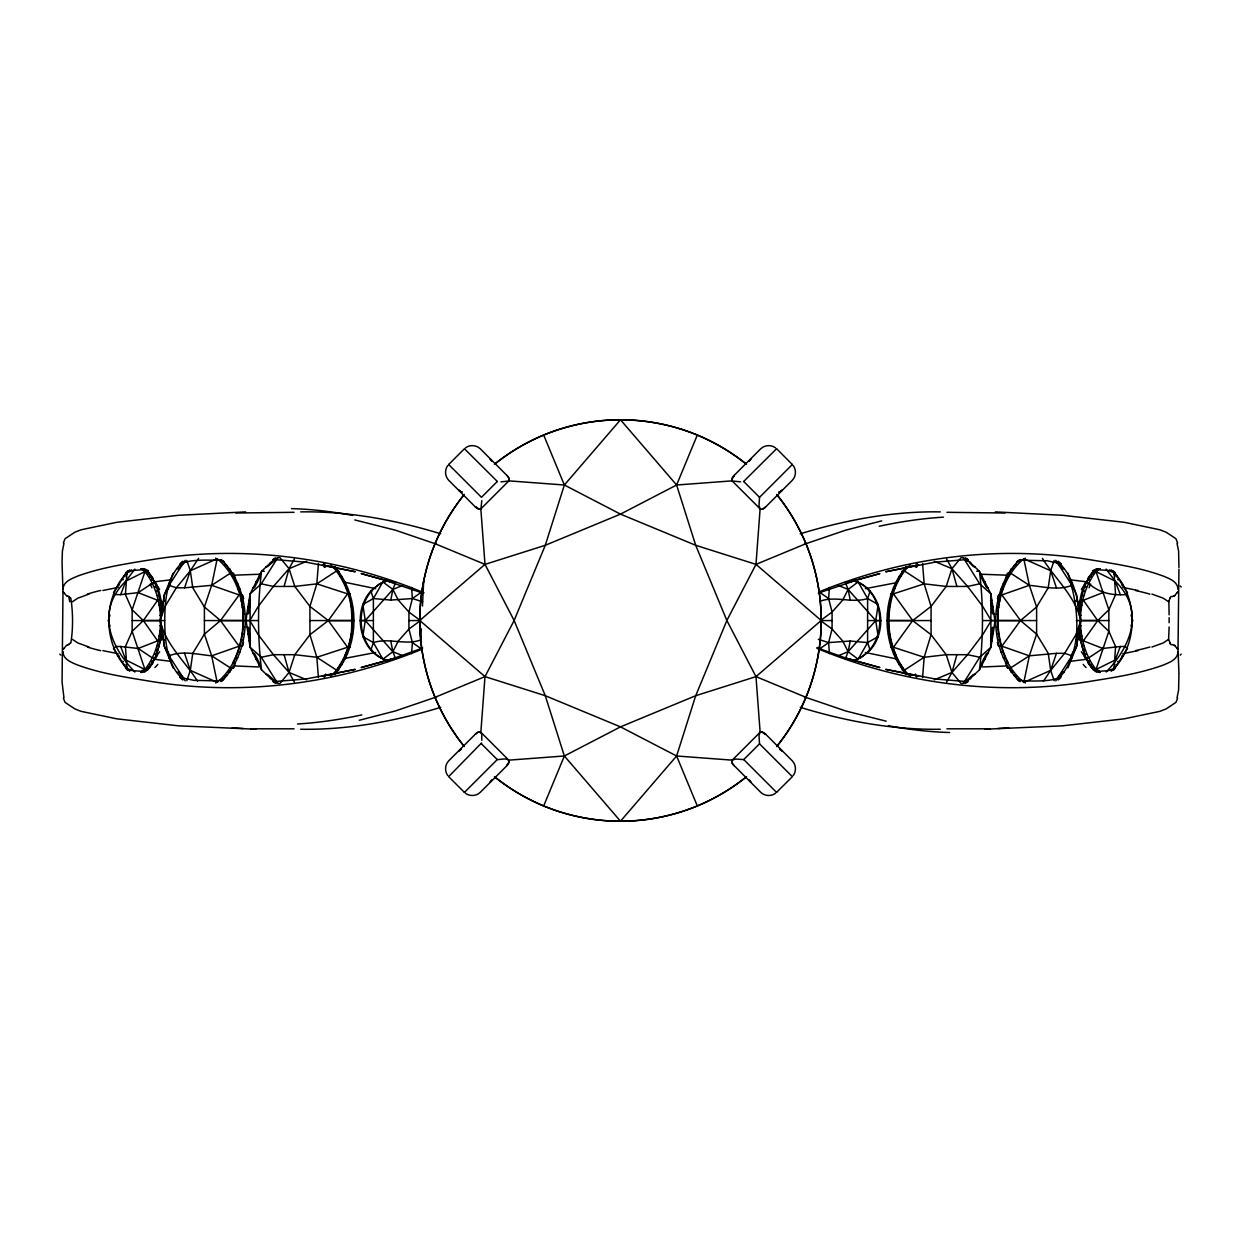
<?xml version="1.0" encoding="UTF-8"?>
<svg xmlns="http://www.w3.org/2000/svg" width="1241" height="1241" viewBox="0 0 1241 1241"><rect width="100%" height="100%" fill="white"/><g stroke="black" fill="none" stroke-linecap="round" stroke-linejoin="round"><path stroke-width="1.5" d="M129.778 671.257C101.871 645.646 101.871 595.478 129.778 569.883M155.234 582.789L147.788 571.62L141.319 568.611L144.949 571.62L132.151 609.812L132.151 631.328L144.949 669.504L141.319 672.513L147.896 669.473L152.984 663.097M183.296 679.572C166.759 665.207 164.867 641.132 164.727 620.562C164.867 600.008 166.759 575.933 183.296 561.553M217.191 558.745L211.653 585.318L204.393 606.973L204.393 634.151L211.653 655.822L217.191 682.379C252.063 653.309 252.063 587.815 217.191 558.745L190.323 570.751L176.362 587.8L164.727 606.973L160.167 620.531L164.308 646.204L173.088 667.891M278.775 683.496L274.556 682.038L261.556 669.861C257.539 637.005 257.539 604.134 261.556 571.263L274.556 559.086L278.775 557.628M318.425 563.554L316.827 583.844L309.924 606.415L309.924 634.709L316.827 657.28L318.425 677.57M372.005 650.144L370.842 650.144L373.386 642.59L373.386 598.534L370.842 590.98L379.808 583.689L387.192 580.555C352.506 592.236 352.506 648.903 387.192 660.584C359.006 651.99 351.917 611.953 370.842 590.98L372.005 590.98M411.578 587.458L412.384 598.534L408.925 612.077L408.925 629.063L412.384 642.59L411.578 653.666M829.422 653.666L828.616 642.59L832.075 629.063L832.075 612.077L828.616 598.534L829.422 587.458M868.995 590.98L870.158 590.98L867.614 598.534L867.614 642.59L870.158 650.144L861.192 657.451L853.808 660.584C888.494 648.903 888.494 592.236 853.808 580.555C881.994 589.134 889.083 629.171 870.158 650.144L868.995 650.144M922.575 677.57L924.173 657.28L931.076 634.709L931.076 606.415L924.173 583.844L922.575 563.554M962.225 557.628L966.444 559.086L979.444 571.263C983.461 604.134 983.461 637.005 979.444 669.861L966.444 682.038L962.225 683.496M1023.809 682.379L1029.347 655.822L1036.607 634.151L1036.607 606.973L1029.347 585.318L1023.809 558.745C988.937 587.815 988.937 653.309 1023.809 682.379L1050.677 670.373L1064.638 653.324L1076.273 634.151L1080.833 620.593C1078.15 599.76 1074.07 576.398 1057.704 561.553M1067.912 573.233C1078.693 606.492 1084.215 652.239 1057.704 679.572M1088.016 663.097L1093.212 669.597L1099.681 672.513L1096.051 669.504L1108.849 631.328L1108.849 609.812L1096.051 571.62L1099.681 568.611L1093.212 571.62L1085.766 582.789M1111.222 569.883C1139.129 595.478 1139.129 645.646 1111.222 671.257M1169.131 622.734L1169.131 617.677M1178.934 567.571L1178.609 551.128L1177.042 543.387M1178.934 569.278L1178.019 649.477L1178.934 672.715M1169.115 626.984L1168.603 639.363L1170.201 643.086M261.556 669.861L250.108 647.259L250.108 593.865L261.556 571.263L264.302 571.263M976.698 571.263L979.444 571.263L990.892 593.865L990.892 647.259L979.444 669.861M129.871 669.504L127.016 669.504L113.489 648.469L115.925 646.499L120.672 646.499L125.822 659.995L144.949 669.504C165.736 643.102 165.736 598.022 144.949 571.62L125.822 581.129C95.774 610.184 109.565 645.847 134.85 672.017M1111.129 669.504L1113.984 669.504L1127.511 648.469L1125.075 646.499L1120.328 646.499L1115.178 659.995L1096.051 669.504C1075.264 643.102 1075.264 598.022 1096.051 571.62L1115.178 581.129C1145.226 610.184 1131.435 645.847 1106.15 672.017M159.903 625.79L161.547 625.79C160.989 641.38 157.56 657.28 147.695 669.721A52.96 23.486 -90 0 1 144.049 672.265M1081.097 615.35L1079.453 615.35C1080.12 599.884 1083.238 583.922 1093.212 571.62L1096.051 571.62M279.83 683.574L289.06 672.451L294.784 654.69L309.924 634.709L328.353 620.593L351.606 620.562C352.801 601.109 345.494 581.393 332.852 566.672L334.434 566.672C360.417 595.913 360.417 645.211 334.434 674.452L332.852 674.452C345.494 659.731 352.801 640.015 351.606 620.562L309.94 620.562M889.083 627.434C887.796 605.763 893.458 583.146 908.148 566.672L906.566 566.672C880.583 595.913 880.583 645.211 906.566 674.452L908.148 674.452C896.654 661.484 890.526 644.544 889.083 627.434L887.501 627.434M420.777 640.201L421.335 628.815M422.452 606.027L423.662 581.346M480.872 731.911L484.998 676.624L514.131 620.5L545.28 545.295L564.36 485.014L620.484 419.815A150.332 111.038 11.3 0 1 697.302 435.064A150.316 111.023 33.8 0 1 746.524 464.289A155.063 118.391 33.7 0 0 697.302 435.064A155.078 118.407 11.2 0 0 620.484 419.784A150.316 111.023 -11.2 0 0 543.667 435.064A150.332 111.038 -33.7 0 0 494.445 464.305A155.078 118.407 -33.8 0 1 543.682 435.064A155.063 118.391 -11.3 0 1 620.5 419.784L676.609 485.014L695.705 545.295L726.854 620.5L755.986 676.624L760.112 731.911M506.949 475.489A11.076 10.533 -45 0 1 509.275 479.305L508.794 480.95L480.825 508.919L484.998 564.376L514.131 620.5L545.28 695.705L564.36 755.986L620.484 821.185A155.063 118.391 -11.2 0 0 697.302 805.936A155.078 118.407 -33.7 0 0 746.524 776.695A150.332 111.038 -33.8 0 1 697.302 805.952A150.316 111.023 -11.3 0 1 620.484 821.232A155.078 118.407 11.3 0 1 543.682 805.936A155.063 118.391 33.8 0 1 494.461 776.695A150.316 111.023 33.7 0 0 543.682 805.952A150.332 111.038 11.2 0 0 620.5 821.216L676.609 755.986L695.705 695.705L726.854 620.5L755.986 564.376L760.112 508.857L732.206 480.95L731.725 479.305A11.076 10.533 45 0 1 734.052 475.489M250.155 601.963L248.495 613.69L246.897 613.69L246.075 620.562L250.108 647.259L261.293 657.28L277.658 683.326M481.803 740.303L481.725 733.803L479.228 731.787A10.424 3.894 -61.1 0 0 475.768 733.896M990.845 639.177L992.505 627.434L994.103 627.434L994.925 620.562L990.892 593.865L979.707 583.844L963.342 557.798M63.043 589.413C63.089 581.533 71.807 578.585 77.78 576.041C101.514 567.416 126.691 563.678 151.542 559.675C243.127 544.675 338.529 557.054 424.019 592.779M1177.957 651.711C1177.911 659.591 1169.193 662.554 1163.22 665.083C1139.486 673.723 1114.309 677.446 1089.458 681.449C997.873 696.465 902.471 684.07 816.981 648.36M481.57 742.925L448.637 776.664L464.444 792.394M792.363 464.475L759.523 497.315L759.011 505.521L760.112 508.857M221.348 681.449C253.242 650.47 253.242 590.654 221.348 559.675M1019.652 681.449C987.758 650.47 987.758 590.654 1019.652 559.675M162.478 610.727L164.308 594.935L173.088 573.233M1078.522 630.412L1076.692 646.204L1067.912 667.891M131.422 569.883L129.871 571.62L127.016 571.62L125.419 594.625L132.151 609.812L143.289 620.547L157.638 640.852L160.477 640.852L162.819 637.952M1113.984 669.504L1115.581 646.499L1108.849 631.328L1097.711 620.593L1083.362 600.272L1080.523 600.272L1078.181 603.173M70.799 598.053C73.048 612.185 73.203 628.97 70.799 643.086M246.897 613.69L250.108 593.865L261.293 583.844L277.658 557.798M963.342 683.326L979.707 657.28L990.892 647.259L994.103 627.434M384.027 659.204L382.864 659.204L373.386 642.59L362.806 636.586L365.288 620.578L362.806 604.538L373.386 598.534L382.864 581.936L384.027 581.936M856.973 659.204L858.136 659.204L867.614 642.59L878.194 636.586L875.712 620.578L878.194 604.538L867.614 598.534L858.136 581.936L856.973 581.936M197.583 681.247C184.862 661.189 165.658 644.591 160.167 620.593L164.308 594.935L169.009 585.318L185.219 560.312M1042.393 558.326C1055.207 579.066 1075.156 595.913 1080.833 620.531L1076.692 646.204L1071.991 655.822L1055.781 680.813M373.386 598.534L390.775 600.086L392.885 589.428L395.646 582.308M867.614 642.59L850.225 641.039L848.115 651.696L845.354 658.816M916.618 567.385L917.487 563.647M118.764 585.659L119.415 583.099M1121.585 658.04L1122.236 655.465M261.293 583.844L273.408 586.435L284.096 586.45L289.06 568.673L294.396 558.977M979.707 657.28L967.592 654.69L956.904 654.69L951.94 672.451L946.604 682.162M109.984 626.116L108.355 620.593L109.984 615.009M1131.016 626.116L1132.645 620.593L1131.016 615.009M242.305 646.204L243.453 642.543L242.305 646.204L239.125 646.204L211.653 655.822C197.691 654.472 182.551 650.377 169.009 655.822L164.308 646.204L162.478 630.412M998.695 594.935L997.547 598.596L998.695 594.935L1001.875 594.935L1029.347 585.318C1043.309 586.652 1058.449 590.763 1071.991 585.318L1076.692 594.935L1078.522 610.727M168.962 587.598L170.327 583.363L168.931 583.363M1072.038 653.542L1070.673 657.761L1072.069 657.761M1168.96 600.737L1170.201 598.053M1168.851 601.094L1169.115 614.838M169.009 585.318L176.362 587.8L184.568 587.815L190.323 570.751L198.607 558.326M1071.991 655.822L1064.638 653.324L1056.432 653.324L1050.677 670.373L1043.417 681.247M186.817 680.673L190.323 670.373L192.758 653.324L204.393 634.151L220.495 620.593L239.125 594.935L242.305 594.935L243.562 598.519L242.305 594.935M1054.183 560.467L1050.677 570.751L1048.242 587.8L1036.607 606.973L1020.505 620.531L1001.875 646.204L998.695 646.204L997.438 642.605L998.695 646.204M905.821 674.577A69.682 53.363 -90 0 1 903.789 672.296L902.998 669.473M63.958 543.387L62.391 551.128L62.05 562.468L62.981 591.662L62.066 682.038L63.958 697.737M1177.042 697.737L1178.609 690.012L1178.934 673.568M324.32 677.695L325.623 674.049M915.377 567.075L916.68 563.445M1168.603 601.761L1163.112 598.131L1151.927 594.082M127.016 571.62L113.489 592.655L115.925 594.625L120.672 594.641L125.822 581.129L134.85 569.107M234.906 664.292L233.525 667.891L230.345 667.891L211.653 655.822M1006.094 576.848L1007.475 573.233L1010.655 573.233L1029.347 585.318M63.4 542.906L65.059 538.734L74.739 532.28L81.006 529.814L116.794 522.29L178.626 515.279L245.625 511.897M1177.6 698.233L1175.941 702.39L1166.261 708.844L1159.994 711.326L1124.206 718.834L1062.374 725.845L985.137 729.227M543.698 805.905L564.36 755.986L620.484 726.869L695.705 695.705L755.986 676.624L821.17 620.5A150.316 111.023 78.8 0 0 805.936 543.682A150.332 111.038 56.3 0 0 776.695 494.461A155.078 118.407 56.2 0 1 805.936 543.698A155.063 118.391 78.7 0 1 821.216 620.5A150.332 111.038 -78.8 0 1 805.936 697.318A150.316 111.023 -56.3 0 1 776.695 746.539A155.063 118.391 -56.2 0 0 805.936 697.302A155.078 118.407 -78.7 0 0 821.201 620.5L755.986 564.376L695.705 545.295L620.484 514.131L564.36 485.014L509.089 480.872M731.895 760.128L676.609 755.986L620.484 726.869L545.28 695.705L484.998 676.624L419.799 620.5A155.078 118.407 -78.8 0 1 435.048 543.682A155.063 118.391 -56.3 0 1 464.289 494.461A150.316 111.038 -56.2 0 0 435.048 543.698A150.332 111.038 -78.7 0 0 419.768 620.5A155.063 118.391 78.8 0 0 435.048 697.318A155.078 118.407 56.3 0 0 464.289 746.539A150.332 111.038 56.2 0 1 435.048 697.302A150.316 111.038 78.7 0 1 419.768 620.5L484.998 564.376L545.28 545.295L620.484 514.131L676.609 485.014L697.287 435.095M258.64 576.336L260.222 576.336L254.483 587.676L252.885 587.676M982.36 664.804L980.778 664.804L986.517 653.449L988.115 653.449M156.661 656.38L155.187 659.405L172.313 661.515M345.324 657.141L344.409 658.955M895.754 583.828L896.591 582.184M903.789 672.296L903.836 672.188A12.27 5.538 34.6 0 0 907.124 673.584M903.153 571.372L903.836 568.936A69.682 53.363 -90 0 1 905.821 566.563M344.098 659.498L343.137 661.205M896.902 581.641L900.361 575.84M338.002 669.473L337.211 672.296A69.682 53.363 90 0 1 335.179 674.577M233.417 665.859L258.531 666.96M447.799 465.53C444.495 469.874 444.914 476.311 448.668 480.267L475.784 507.383M342.795 661.794L340.639 665.3M793.201 775.609C796.505 771.25 796.086 764.813 792.332 760.873L765.216 733.757M1007.614 575.219L980.266 574.195M258.268 620.562L246.075 620.562L249.782 620.562L258.268 606.415L273.408 586.435L289.06 568.673L306.682 561.32M982.732 620.562L994.925 620.562L991.233 620.593L982.732 634.709L967.592 654.69L951.94 672.451L934.318 679.804M144.949 669.504L147.788 669.504L154.877 658.319M1086.123 582.805L1093.212 571.62M340.298 665.859L339.274 667.456M900.702 575.281L901.726 573.683M147.788 669.504L155.234 658.351M159.608 651.727L155.389 658.04L152.55 658.04L138.17 648.469L120.672 646.499M1081.392 589.413L1085.611 583.099L1088.45 583.099C1098.425 592.655 1111.703 595.587 1125.075 594.625L1127.511 592.655L1113.984 571.62L1111.129 571.62L1109.578 569.883M1088.016 578.042L1093.305 571.403A52.96 23.486 -90 0 1 1096.951 568.859M231.074 669.519L229.042 672.296M1009.926 571.605L1013.23 567.246M127.016 669.504L125.419 646.499L132.151 631.328L143.289 620.593L157.638 600.272L160.477 600.272L162.819 603.173M1078.181 637.952L1080.523 640.852L1083.362 640.852L1097.711 620.593L1108.849 609.812L1115.581 594.625L1113.984 571.62M224.497 677.912L223.768 679.091A66.89 40.007 -90 0 1 220.914 681.48M350.319 647.259L347.573 647.259L328.322 620.562L347.573 593.865L350.319 593.865M890.681 647.259L893.427 647.259L912.647 620.593L931.076 606.415L946.216 586.435L951.94 568.673L961.17 557.566M72.397 601.761L77.888 598.131L89.073 594.082M1168.603 639.363L1163.112 642.993L1151.927 647.042M185.142 561.553L178.549 568.828L176.703 568.828M1057.068 678.455L1062.451 672.296L1064.297 672.296M225.366 676.81L227.212 674.577M1014.626 565.539L1013.788 566.563M1014.89 565.213L1017.232 562.049A66.89 40.007 -90 0 1 1020.086 559.644M372.641 620.562L359.983 620.562L365.288 620.547L392.885 589.428L402.86 585.333M868.359 620.562L881.017 620.562L875.712 620.578L848.115 651.696L838.14 655.791M765.573 734.114A11.076 10.533 -45 0 0 761.757 731.787L760.05 732.33L732.206 760.175L731.725 761.834A10.424 3.894 28.9 0 0 733.834 765.294L760.811 792.41C764.766 796.164 771.188 796.567 775.532 793.263M480.95 508.794L481.787 500.65M760.05 732.33L759.011 735.603L759.523 743.824L792.363 776.664L776.556 792.394M276.154 559.086L267.544 566.672L265.962 566.672M964.846 682.038L973.456 674.452L975.038 674.452M448.684 464.506L464.444 448.746L497.424 481.555M497.238 481.539L481.477 497.315L448.637 464.475M475.784 733.757L448.653 760.873C444.914 764.828 444.511 771.25 447.799 775.609M733.679 475.846L760.811 448.715C764.766 444.976 771.188 444.573 775.532 447.861M743.576 481.555L776.602 448.699L792.316 464.506M464.398 792.425L497.238 759.585C500.837 759.771 508.221 757.01 509.275 761.788A11.076 10.533 45 0 1 506.949 765.65M507.321 765.278L480.189 792.41C476.234 796.164 469.812 796.567 465.468 793.263M765.216 507.383L792.347 480.251C796.086 476.296 796.489 469.874 793.201 465.53M732.268 760.112L735.68 759.058L743.762 759.585L759.523 743.824M143.289 620.593L159.422 620.562L132.151 620.562M1097.727 620.562L1081.578 620.562L1108.849 620.562M508.732 481.012L500.93 481.88M204.393 620.562L245.408 620.562M995.592 620.562L1036.607 620.562M480.825 508.919L479.228 509.337A11.076 10.533 -45 0 1 475.427 507.026M180.519 676.997L180.007 677.338A66.89 40.007 -90 0 0 182.691 679.897M1060.45 564.159L1060.993 563.802A66.89 40.007 -90 0 0 1058.309 561.242M328.322 620.562L309.924 606.415L294.784 586.435L289.06 568.673L279.83 557.566M886.663 620.562L931.06 620.562M382.864 659.204L392.885 651.696L398.283 641.039L408.925 629.063L420.466 620.578L408.925 612.077L398.283 600.086L392.885 589.428L382.864 581.936M858.136 581.936L848.115 589.428L842.717 600.086L832.075 612.077L820.534 620.547L832.075 629.063L842.717 641.039L848.115 651.696L858.136 659.204M390.775 600.086L412.384 598.534L421.661 592.066M819.339 649.074L828.616 642.59L850.225 641.039M63.818 648.485L62.981 649.477L66.425 645.475M1177.182 592.655L1178.019 591.662L1174.575 595.649M120.672 594.641L138.17 592.655L152.55 583.099L155.389 583.099L159.608 589.413M1120.328 646.499L1102.83 648.469L1088.45 658.04L1085.611 658.04L1081.392 651.727M284.096 586.45L294.784 586.435L316.827 583.844L336.125 571.263L338.871 571.263M956.904 654.69L946.216 654.69L924.173 657.28L904.875 669.861L902.129 669.861M184.568 587.815L211.653 585.318L230.345 573.233L233.525 573.233L234.906 576.848M1056.432 653.324L1029.347 655.822L1010.655 667.891L1007.475 667.891L1006.094 664.292M856.073 659.607L854.692 660.398L849.775 659.235M465.468 447.861C469.812 444.557 476.249 444.976 480.205 448.73L507.321 475.846A10.424 3.894 28.9 0 1 509.229 479.274L509.275 479.336M69.155 644.451L67.138 645.211M1171.845 596.673L1173.862 595.928M422.7 648.019L391.52 659.157M818.3 593.105L854.971 580.679M180.55 564.159C189.966 559.102 206.394 560.234 218.447 560.218A66.89 40.007 -90 0 0 215.608 558.171M1060.481 676.997C1051.375 681.898 1034.56 680.968 1022.553 680.906A66.89 40.007 90 0 0 1025.392 682.953M422.312 649.09C336.389 684.582 240.661 696.542 148.842 681.045C124.534 677.028 99.838 673.367 76.663 664.649C70.97 662.244 63.027 659.126 63.043 651.711M818.688 592.035C904.611 556.542 1000.339 544.597 1092.158 560.079C1116.466 564.112 1141.162 567.758 1164.337 576.491C1170.03 578.895 1177.973 581.998 1177.957 589.413M435.079 697.302L484.998 676.624M755.986 564.376L805.905 543.698M138.17 648.469L157.638 640.852M1083.362 600.272L1102.83 592.655M804.37 544.241L845.617 530.186L881.715 520.879M436.63 696.884L395.383 710.953L359.285 720.261M333.813 673.754L328.989 674.871M907.187 567.37L912.011 566.253M261.293 657.28L273.408 654.69L284.096 654.69L294.784 654.69L316.827 657.28L347.573 647.259M890.681 593.865L893.427 593.865L924.173 583.844L946.216 586.435L956.904 586.45L967.592 586.435L979.707 583.844M373.386 642.59C389.069 637.502 405.823 645.677 420.947 639.86M820.053 601.264C835.177 595.447 851.931 603.622 867.614 598.534M800.243 533.801C845.586 519.948 892.729 511.09 940.29 511.897M440.757 707.323C395.414 721.192 348.271 730.034 300.71 729.243M395.383 658.009L361.131 667.565L391.225 659.235M845.617 583.13L879.869 573.575L850.349 581.734M390.651 659.39L386.029 660.445L384.927 659.607M102.879 590.499L118.205 587.412M1138.121 650.625L1122.795 653.712M375.651 652.487L344.688 658.413M865.349 588.653L896.312 582.712M322.365 676.19L355.252 669.364L305.906 678.982L273.098 681.666A69.682 53.363 90 0 0 275.455 683.264M918.635 564.934L885.748 571.76L935.093 562.142L967.902 559.474A69.682 53.363 -90 0 0 965.545 557.876M172.313 579.609L155.187 581.719L156.661 584.744A52.448 24.479 -88.7 0 1 162.292 610.944M1068.687 661.515L1085.813 659.405L1084.339 656.38M740.598 481.834L732.268 481.012M676.609 485.014L731.895 480.872M509.089 760.128L564.36 755.986M1008.793 727.924L997.811 728.483M235.837 513.014L294.086 512.316M946.914 512.316L1005.163 513.014M294.086 728.824L250.666 728.808M990.334 728.808L946.914 728.824M160.167 620.593L164.727 620.562M1080.833 620.531L1076.273 620.562M221.441 561.553L223.287 561.553M1017.713 561.553L1019.559 561.553M270.305 562.607L271.515 562.607M964.846 559.086L970.695 562.607M180.116 564.919L181.512 564.919M225.071 564.919L226.467 564.919M1014.533 564.919L1015.929 564.919M1055.858 561.553L1059.488 564.919L1060.884 564.919M975.038 566.672L973.456 566.672L969.485 562.607M228.049 568.828L229.895 568.828M1011.105 568.828L1012.951 568.828M1064.297 568.828L1062.451 568.828L1059.488 564.919M143.367 569.883L145.011 569.883M1095.989 569.883L1097.633 569.883M902.129 571.263L904.875 571.263L924.173 583.844M144.949 571.62L147.788 571.62C157.7 583.953 160.927 599.853 161.547 615.35L159.903 615.35M125.527 573.838L127.171 573.838M147.601 573.838L149.261 573.838M1091.739 573.838L1093.399 573.838M1113.829 573.838L1115.473 573.838M340.174 576.336L341.756 576.336M899.244 576.336L900.826 576.336M982.36 576.336L980.778 576.336L986.517 587.676L988.115 587.676M123.743 576.522L125 576.522M149.773 576.522L151.03 576.522M1089.97 576.522L1091.227 576.522M1116 576.522L1117.257 576.522M233.665 578.104L235.511 578.104M1005.489 578.104L1007.335 578.104M121.696 579.609L123.355 579.609M151.433 579.609L153.077 579.609M1087.923 579.609L1089.567 579.609M1117.645 579.609L1119.304 579.609M255.739 581.812L256.949 581.812M343.447 581.812L344.641 581.812M896.359 581.812L897.553 581.812M984.051 581.812L985.261 581.812M236.255 583.363L237.651 583.363M1003.348 583.363L1004.745 583.363M1072.069 583.363L1070.673 583.363L1072.038 587.598M154.691 586.946L156.335 586.946M1084.665 586.946L1086.309 586.946M345.929 587.676L347.511 587.676M893.489 587.676L895.071 587.676M166.666 588.994L168.512 588.994M238.086 588.994L239.932 588.994M1001.068 588.994L1002.914 588.994M1072.488 588.994L1074.334 588.994M156.257 591.119L157.498 591.119M1083.502 591.119L1084.743 591.119M157.235 595.571L158.895 595.571M1082.105 595.571L1083.765 595.571M248.929 600.303L250.511 600.303M349.884 600.303L351.467 600.303M889.533 600.303L891.116 600.303M990.489 600.303L992.071 600.303M163.626 601.109L165.472 601.109M241.126 601.109L242.972 601.109M998.028 601.109L999.874 601.109M1075.528 601.109L1077.374 601.109M362.806 604.538L363.97 604.538M877.03 604.538L878.194 604.538M159.003 605.158L160.647 605.158M1080.353 605.158L1081.997 605.158M247.859 606.927L249.053 606.927M351.343 606.927L352.537 606.927M888.463 606.927L889.657 606.927M990.845 601.963L991.947 606.927L993.141 606.927M242.305 607.485L243.701 607.485M997.299 607.485L998.695 607.485M159.763 610.2L161.004 610.2M1079.996 610.2L1081.237 610.2M351.917 613.69L353.499 613.69M887.501 613.69L889.083 613.69M994.103 613.69L992.505 613.69L991.947 606.927M242.678 613.969L244.524 613.969M996.476 613.969L998.322 613.969M108.37 620.562L109.192 620.562M351.606 620.562L354.337 620.562M359.983 620.562L361.131 620.562M408.925 620.562L420.451 620.562M820.549 620.562L832.075 620.562M879.869 620.562L881.017 620.562M1131.808 620.562L1132.63 620.562M1081.097 625.79L1079.453 625.79C1080.011 641.38 1083.44 657.28 1093.305 669.721A52.96 23.486 90 0 0 1096.951 672.265M242.678 627.155L244.524 627.155M996.476 627.155L998.322 627.155M246.897 627.434L248.495 627.434L250.155 639.177M351.917 627.434L353.499 627.434M159.763 630.924L161.004 630.924M1079.996 630.924L1081.237 630.924M242.305 633.655L243.701 633.655M997.299 633.655L998.695 633.655M247.859 634.198L249.053 634.198M351.343 634.198L352.537 634.198M888.463 634.198L889.657 634.198M991.947 634.198L993.141 634.198M159.003 635.966L160.647 635.966M1080.353 635.966L1081.997 635.966M362.806 636.586L363.97 636.586M877.03 636.586L878.194 636.586M163.626 640.015L165.472 640.015M241.126 640.015L242.972 640.015M998.028 640.015L999.874 640.015M1075.528 640.015L1077.374 640.015M248.929 640.837L250.511 640.837M349.884 640.837L351.467 640.837M889.533 640.837L891.116 640.837M990.489 640.837L992.071 640.837M157.235 645.553L158.895 645.553M1082.105 645.553L1083.765 645.553M156.257 650.005L157.498 650.005M1083.502 650.005L1084.743 650.005M166.666 652.13L168.512 652.13M238.086 652.13L239.932 652.13M1001.068 652.13L1002.914 652.13M1072.488 652.13L1074.334 652.13M252.885 653.449L254.483 653.449L260.222 664.804L258.64 664.804M345.929 653.449L347.511 653.449M893.489 653.449L895.071 653.449M154.691 654.178L156.335 654.178M1084.665 654.178L1086.309 654.178M168.931 657.761L170.327 657.761L168.962 653.542M236.255 657.761L237.651 657.761M1003.348 657.761L1004.745 657.761M255.739 659.312L256.949 659.312M343.447 659.312L344.641 659.312M896.359 659.312L897.553 659.312M984.051 659.312L985.261 659.312M121.696 661.515L123.355 661.515M151.433 661.515L153.077 661.515M1087.923 661.515L1089.567 661.515M1117.645 661.515L1119.304 661.515M233.665 663.035L235.511 663.035M1005.489 663.035L1007.335 663.035M123.743 664.618L125 664.618M149.773 664.618L151.03 664.618M340.174 664.804L341.756 664.804M899.244 664.804L900.826 664.804M1089.97 664.618L1091.227 664.618M1116 664.618L1117.257 664.618M125.527 667.286L127.171 667.286M147.601 667.286L149.261 667.286M1091.739 667.286L1093.399 667.286M1113.829 667.286L1115.473 667.286M1085.766 658.351L1093.212 669.504L1096.051 669.504M338.871 669.861L336.125 669.861L316.827 657.28M143.367 671.257L145.011 671.257M1095.989 671.257L1097.633 671.257M176.703 672.296L178.549 672.296L183.932 678.455M228.049 672.296L229.895 672.296M1011.105 672.296L1012.951 672.296M265.962 674.452L267.544 674.452L276.154 682.038M180.116 676.205L181.512 676.205M225.071 676.205L226.467 676.205M1014.533 676.205L1015.929 676.205M1059.488 676.205L1060.884 676.205M270.305 678.532L271.515 678.532M969.485 678.532L970.695 678.532M221.441 679.572L223.287 679.572M1017.713 679.572L1019.559 679.572M255.863 729.227L178.626 725.845L116.794 718.834L81.006 711.326L74.739 708.844L65.059 702.39L63.4 698.233M889.394 620.562L912.647 620.593L931.076 634.709L946.216 654.69L951.94 672.451L961.17 683.574M998.788 620.562L1020.505 620.593L1036.607 634.151L1048.242 653.324L1050.677 670.373L1054.183 680.673M186.817 560.467L190.323 570.751L192.758 587.8L204.393 606.973L220.495 620.531L242.212 620.562M982.469 666.96L1007.614 665.905M260.734 574.195L233.386 575.219M300.71 511.897C348.271 511.09 395.414 519.948 440.757 533.801M940.29 729.243C892.729 730.034 845.586 721.192 800.243 707.323M995.375 511.897L1062.374 515.279L1124.206 522.29L1159.994 529.814L1166.261 532.28L1175.941 538.734L1177.6 542.906M243.189 728.483L232.207 727.924M1068.687 579.609L1085.813 581.719L1084.339 584.744A52.448 24.479 88.7 0 0 1078.708 610.944M896.591 658.955L865.349 652.487M344.409 582.184L375.651 588.653M386.029 580.679L422.7 593.105M1122.795 587.412L1138.121 590.499M118.205 653.712L102.879 650.625M918.635 676.19L885.748 669.364L935.093 678.982L967.902 681.666A69.682 53.363 90 0 1 965.545 683.264M322.365 564.934L355.252 571.76L305.906 562.142L273.098 559.474A69.682 53.363 90 0 1 275.455 557.876M354.817 519.948L395.383 530.186L436.63 544.241M886.183 721.192L845.617 710.953L804.37 696.884M912.011 674.871L907.187 673.754M328.989 566.253L333.813 567.37M850.349 659.39L879.869 667.565L845.617 658.009L821.371 649.322M390.651 581.734L361.131 573.575L395.383 583.13M849.48 659.157L845.617 658.009M89.073 647.042L77.888 642.993L72.397 639.363M818.331 639.317L828.616 642.59M412.384 598.534L422.669 601.807M893.427 647.259L924.173 657.28M316.827 583.844L347.573 593.865M1173.862 645.211L1171.845 644.451M67.138 595.928L69.155 596.673M1001.875 646.204L1029.347 655.822M211.653 585.318L239.125 594.935M1083.362 640.852L1102.83 648.469M138.17 592.655L157.638 600.272M838.14 585.333L848.115 589.428L875.712 620.547M402.86 655.791L392.885 651.696L365.288 620.578M821.263 649.276L820.441 648.934M435.079 543.698L484.998 564.376M755.986 676.624L805.905 697.302M934.318 561.32L951.94 568.673L967.592 586.435L982.732 606.415L991.233 620.593M306.682 679.804L289.06 672.451L273.408 654.69L258.268 634.709L249.782 620.562M1174.575 645.475L1178.019 649.477L1177.182 648.485M820.208 648.841L817.059 647.461M66.425 595.649L62.981 591.662L63.818 592.655M1060.993 563.802L1047.249 560.792L1022.553 560.218A66.89 40.007 -90 0 1 1025.392 558.171M180.007 677.338L193.751 680.332L218.447 680.906A66.89 40.007 -90 0 1 215.608 682.953M1023.809 558.745L1050.677 570.751L1056.432 587.815M217.191 682.379L190.323 670.373L184.568 653.324M819.339 592.066L828.616 598.534M412.384 642.59L421.661 649.074M912.647 620.531L893.427 593.865M760.175 508.919L761.772 509.337A11.076 10.533 45 0 0 765.573 507.026M1020.505 620.531L1001.875 594.935M220.464 620.562L239.125 646.204M743.762 481.539L759.523 497.315M743.762 759.585L776.602 792.425M508.732 760.112L480.95 732.33M481.477 743.824L497.238 759.585M226.374 565.539L227.212 566.563M1013.788 674.577L1015.634 676.81M226.11 565.213L223.845 562.189A66.89 40.007 90 0 0 220.914 559.644M227.77 567.246L231.074 571.605M1011.958 672.296L1009.926 669.519M1106.15 569.107L1115.178 581.129L1120.328 594.641M1016.503 677.912L1017.232 679.091A66.89 40.007 -90 0 0 1020.086 681.48M152.984 578.042L147.788 571.527A52.96 23.486 90 0 0 144.049 568.859M1055.781 560.312L1071.991 585.318M169.009 655.822L185.219 680.813M901.726 667.456L900.702 665.859M339.274 573.683L340.298 575.281M1086.123 658.319L1093.212 669.504M147.788 571.62L154.877 582.805M900.361 665.3L898.205 661.794M340.639 575.84L344.098 581.641M897.863 661.205L896.902 659.498M946.604 558.977L951.94 568.673L956.904 586.45M294.396 682.162L289.06 672.451L284.096 654.69M337.847 571.372L337.211 568.843A69.682 53.363 -90 0 0 335.179 566.563M896.312 658.413L895.676 657.141M344.688 582.712L345.246 583.828M543.698 435.095L564.36 485.014M676.609 755.986L697.287 805.905M845.354 582.308L848.115 589.428L850.225 600.086M395.646 658.816L392.885 651.696L390.775 641.039M915.377 674.049L916.68 677.695M324.32 563.445L325.623 567.075M1121.585 583.099L1122.236 585.659M118.764 655.465L119.415 658.04M323.513 563.647L324.382 567.385M479.01 508.841A10.424 3.863 57.2 0 1 475.722 506.685M490.304 459.108A5.895 5.367 -45 0 1 491.7 461.047M459.03 490.366A5.895 5.367 -45 0 0 462.257 492.088A6.36 5.243 -45 0 1 459.201 490.242M490.179 459.263A6.36 5.243 -45 0 1 491.638 461.078M761.99 732.299A10.424 3.863 57.2 0 1 765.278 734.455M734.052 765.65A11.076 10.533 -45 0 1 731.725 761.834M750.696 782.032A5.895 5.367 -45 0 1 749.269 779.969A6.36 5.243 -45 0 0 750.821 781.861M779.953 749.347A5.895 5.367 -45 0 1 781.97 750.774M779.922 749.393A6.36 5.243 -45 0 1 781.799 750.883M732.221 479.088A10.424 3.863 -32.8 0 1 734.393 475.784M765.232 507.228A10.424 3.894 -61.1 0 1 761.788 509.291M781.97 490.366A5.895 5.367 45 0 1 778.743 492.088A6.36 5.243 45 0 0 781.799 490.242M749.3 461.047A5.895 5.367 45 0 1 750.696 459.108M749.362 461.078A6.36 5.243 45 0 1 750.821 459.263M508.779 762.052A10.424 3.863 -32.8 0 1 506.607 765.34M475.427 734.114A11.076 10.533 45 0 1 479.243 731.787M459.03 750.774A5.895 5.367 45 0 1 461.047 749.347M490.304 782.032A5.895 5.367 45 0 0 491.731 779.969A6.36 5.243 45 0 1 490.179 781.861M459.201 750.883A6.36 5.243 45 0 1 461.078 749.393M1181.153 654.131A428.781 46.708 56.3 0 1 1180.222 655.108M60.778 655.108A428.781 46.708 -56.3 0 1 59.847 654.131M1174.203 645.227A6.996 0.993 11.5 0 1 1174.901 645.522M1171.24 644.762A6.283 3.692 -1.6 0 1 1169.953 643.102M1149.895 647.011A695.363 49.873 -0.1 0 1 1135.608 650.579M949.551 732.5A372.362 184.382 31.4 0 1 888.385 725.721M1180.222 586.031A428.781 46.708 -56.3 0 1 1181.153 586.993M1174.901 595.618A6.996 0.993 -11.5 0 1 1174.203 595.897M1169.953 598.022A6.283 3.692 1.6 0 1 1171.24 596.378M69.775 601.761A428.781 44.909 57.9 0 1 69.062 598.41M1135.608 590.561A695.363 49.873 0.1 0 1 1149.895 594.129M361.783 714.894A369.632 176.362 -30.2 0 1 297.545 723.984M70.334 643.024A6.283 3.025 -10.3 0 1 68.689 644.234M66.812 645.429A6.996 0.869 -12.7 0 1 67.541 645.18M68.689 596.905A6.283 3.025 10.3 0 1 70.334 598.1M67.541 595.944A6.996 0.869 12.7 0 1 66.812 595.696M879.217 526.246A369.632 176.362 -30.2 0 1 943.455 517.156M291.449 508.624A372.362 184.382 31.4 0 1 352.615 515.403M856.399 659.405A41.806 36.92 -90 0 1 853.777 660.46M854.708 581.16A8.423 1.055 20.1 0 1 855.204 580.772M856.523 582.649A2.482 1.939 -12.1 0 1 856.383 581.734M853.777 580.679A41.806 36.92 90 0 1 856.399 581.734M910.087 676.174A69.682 53.363 90 0 1 907.993 674.003M967.561 681.495A9.54 2.994 -28.9 0 1 967.546 679.975M963.823 558.512A69.682 53.363 -90 0 1 966.181 560.172M966.181 680.952A69.682 53.363 -90 0 1 963.823 682.628M902.471 667.487A12.038 2.637 59.7 0 1 903.184 668.604M907.993 567.121A69.682 53.363 -90 0 1 910.087 564.95M903.774 568.502A12.27 5.926 -35.5 0 1 907.295 567.075M967.096 560.979A9.54 3.025 25.1 0 1 967.809 559.784M902.378 571.248A12.038 1.303 -58.5 0 1 902.067 571.744M895.909 655.232A70.939 57.52 88.7 0 1 895.49 585.612M1060.993 677.338A66.89 40.007 90 0 1 1058.309 679.897M1060.357 677.028A10.207 4.545 -28.3 0 1 1059.659 675.445M1022.057 680.347A10.3 4.064 16.5 0 1 1017.589 678.843M1015.526 676.485A4.747 0.838 54.3 0 1 1016.55 677.757M1007.723 668.263A66.176 42.69 89.4 0 1 1007.273 667.565M1016.829 561.785A10.3 4.871 -16 0 1 1022.103 559.97M1059.488 565.601A10.207 4.514 24.3 0 1 1060.605 564.252M1008.685 575.715A66.176 40.72 -86.8 0 1 1009.088 575.033M1008.173 662.818A67.278 42.365 88 0 1 1007.072 576.879M1100.1 672.42A52.96 23.486 90 0 1 1098.285 671.397L1108.523 670.621L1114.713 668.666A52.96 23.486 90 0 1 1112.991 670.264M1114.201 668.449A12.379 5.088 -27.4 0 1 1113.937 667.534M1098.937 670.512A12.922 4.7 5.2 0 1 1094.562 669.271M1086.061 667.503A56.326 33.119 -77.8 0 1 1083.176 664.369M1092.39 570.938A12.798 6.267 0.7 0 1 1097.54 568.921M1112.991 570.86A52.96 23.486 -90 0 1 1114.713 572.473L1108.523 570.503L1098.285 569.743A52.96 23.486 -90 0 1 1100.1 568.719M1113.906 573.59A12.379 5.104 19.5 0 1 1114.697 572.939M1089.071 587.815A56.326 25.642 -87.9 0 1 1090.684 584.092M1085.068 654.969A52.448 24.479 88.7 0 1 1079.034 630.056M140.9 568.719A52.96 23.486 -90 0 1 142.715 569.743L132.477 570.503L126.287 572.473A52.96 23.486 -90 0 1 128.009 570.86M140.9 672.42A52.96 23.486 -90 0 0 142.715 671.397L132.477 670.621L126.287 668.666A52.96 23.486 -90 0 0 128.009 670.264M127.063 667.534A12.379 5.088 27.4 0 1 126.799 668.449M146.438 669.271A12.922 4.7 -5.2 0 1 142.063 670.512M157.824 664.369A56.326 33.119 77.8 0 1 154.939 667.503M161.966 630.056A52.448 24.479 -88.7 0 1 155.932 654.969M150.316 584.092A56.326 25.642 87.9 0 1 151.929 587.815M143.46 568.921A12.798 6.267 -0.7 0 1 148.61 570.938M126.303 572.939A12.379 5.104 -19.5 0 1 127.094 573.59M100.707 650.672A695.363 50.183 0 0 1 87.444 647.073M87.444 594.067A695.363 50.183 0 0 1 100.707 590.452M180.007 563.802A66.89 40.007 -90 0 1 182.691 561.242M181.341 675.445A10.207 4.545 28.3 0 1 180.643 677.028M223.411 678.843A10.3 4.064 -16.5 0 1 218.943 680.347M224.45 677.757A4.747 0.838 -54.3 0 1 225.474 676.485M233.727 667.565A66.176 42.69 -89.4 0 1 233.277 668.263M233.929 576.879A67.278 42.365 -88 0 1 232.827 662.818M231.912 575.033A66.176 40.72 86.8 0 1 232.315 575.715M218.897 559.97A10.3 4.871 16 0 1 224.171 561.785M180.395 564.252A10.207 4.514 -24.3 0 1 181.512 565.601M330.913 564.95A69.682 53.363 90 0 1 333.007 567.121M333.007 674.003A69.682 53.363 90 0 1 330.913 676.174M273.454 679.975A9.54 2.994 28.9 0 1 273.439 681.495M277.177 682.628A69.682 53.363 90 0 1 274.819 680.952M337.211 672.188A12.27 5.538 -34.6 0 1 333.876 673.584M337.816 668.604A12.038 2.637 -59.7 0 1 338.529 667.487M345.51 585.612A70.939 57.52 -88.7 0 1 345.091 655.232M333.705 567.075A12.27 5.926 35.5 0 1 337.226 568.502M274.819 560.172A69.682 53.363 -90 0 1 277.177 558.512M273.191 559.784A9.54 3.025 -25.1 0 1 273.904 560.979M338.933 571.744A12.038 1.303 58.5 0 1 338.622 571.248M387.223 660.46A41.806 36.92 -90 0 1 384.601 659.405M384.601 581.734A41.806 36.92 -90 0 1 387.223 580.679M385.796 580.772A8.423 1.055 -20.1 0 1 386.292 581.16M384.617 581.734A2.482 1.939 12.1 0 1 384.477 582.649"/></g></svg>
